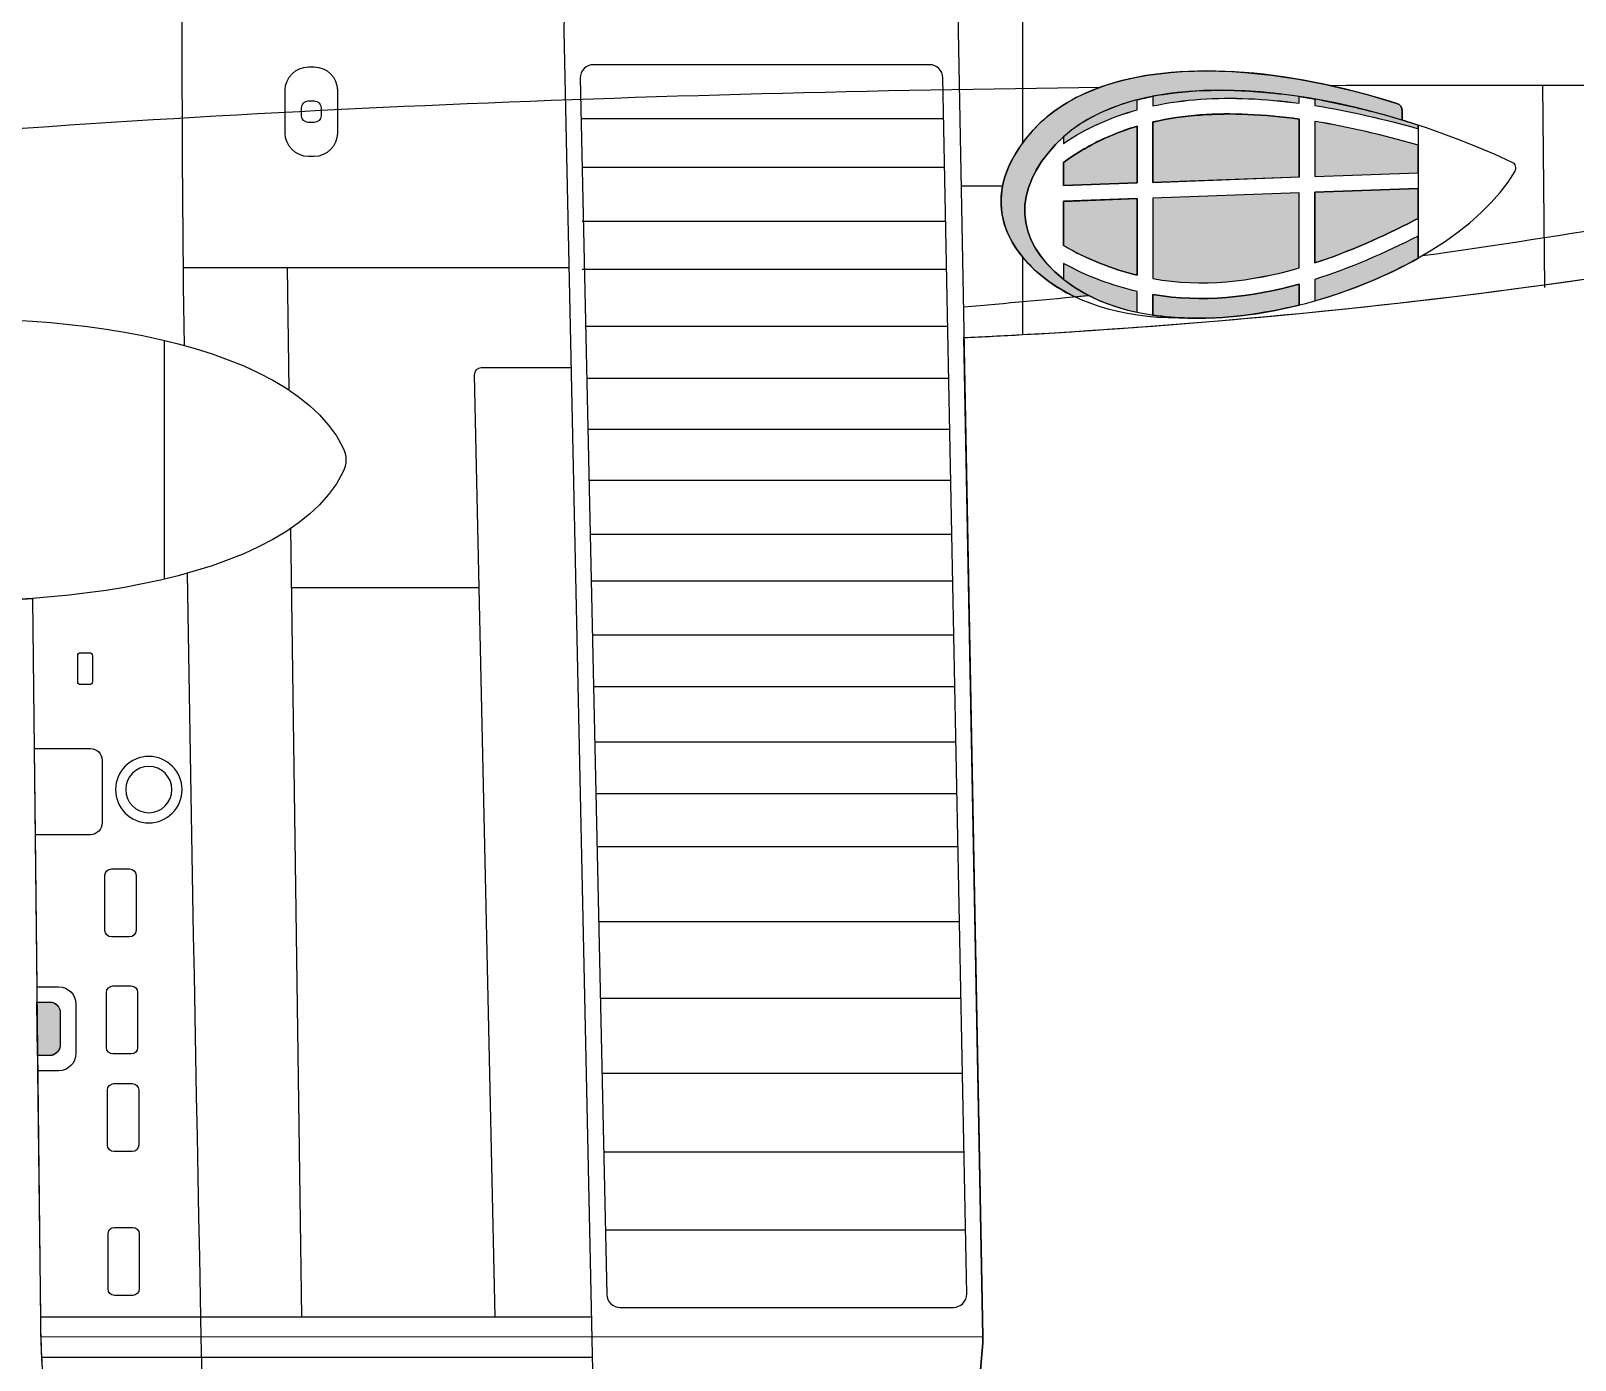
# Model space of a CAD drawing. Extents: x 65 to 351, y 40 to 244.
# Drawn here: x 123.65 to 153.84, y 99.31 to 125.31 of the extents above; entities that cross this region are included whole.
import ezdxf

# ---------------------------------------------------------------- set-up
doc = ezdxf.new("R2010")
doc.units = 0
doc.header["$MEASUREMENT"] = 0
doc.layers.add('4-VIEW', color=7, linetype='CONTINUOUS')
doc.layers.add('SOLIDS', color=7, linetype='CONTINUOUS')

msp = doc.modelspace()

# ---------------------------------------------------------------- hatches: boundary and pattern name
at = {"layer": 'SOLIDS'}
h = msp.add_hatch(color=7, dxfattribs=at)
edge = h.paths.add_edge_path()
edge.add_spline(control_points=[(143.841, 120.445), (143.841, 120.445), (143.833, 120.452), (143.833, 120.452), (143.836, 120.449), (143.838, 120.447), (143.841, 120.445), (143.841, 120.445), (143.841, 120.445), (143.841, 120.445)], knot_values=[0, 0, 0, 0, 1, 1, 1, 2, 2, 2, 3, 3, 3, 3], degree=3, periodic=1)
edge = h.paths.add_edge_path()
edge.add_spline(control_points=[(148.443, 120.675), (147.497, 120.4), (146.542, 120.293), (145.583, 120.465), (145.583, 120.465), (145.583, 122.039), (145.583, 122.039), (145.583, 122.039), (148.443, 122.144), (148.443, 122.144), (148.443, 122.144), (148.443, 120.675), (148.443, 120.675), (148.443, 120.675), (148.443, 120.675), (148.443, 120.675)], knot_values=[0, 0, 0, 0, 1, 1, 1, 2, 2, 2, 3, 3, 3, 4, 4, 4, 5, 5, 5, 5], degree=3, periodic=1)
edge = h.paths.add_edge_path()
edge.add_spline(control_points=[(148.443, 119.947), (148.443, 119.947), (148.443, 120.356), (148.443, 120.356), (147.496, 120.092), (146.542, 119.991), (145.583, 120.152), (145.583, 120.152), (145.583, 119.749), (145.583, 119.749), (145.811, 119.716), (146.047, 119.697), (146.288, 119.691), (146.29, 119.691), (146.293, 119.691), (146.295, 119.691), (146.987, 119.674), (147.722, 119.768), (148.443, 119.947), (148.443, 119.947), (148.443, 119.947), (148.443, 119.947)], knot_values=[0, 0, 0, 0, 1, 1, 1, 2, 2, 2, 3, 3, 3, 4, 4, 4, 5, 5, 5, 6, 6, 6, 7, 7, 7, 7], degree=3, periodic=1)
edge = h.paths.add_edge_path()
edge.add_spline(control_points=[(150.769, 120.866), (150.159, 120.52), (149.466, 120.233), (148.75, 120.029), (148.75, 120.029), (148.75, 120.448), (148.75, 120.448), (149.428, 120.664), (150.101, 120.958), (150.769, 121.296), (150.769, 121.296), (150.769, 120.866), (150.769, 120.866), (150.769, 120.866), (150.769, 120.866), (150.769, 120.866)], knot_values=[0, 0, 0, 0, 1, 1, 1, 2, 2, 2, 3, 3, 3, 4, 4, 4, 5, 5, 5, 5], degree=3, periodic=1)
edge = h.paths.add_edge_path()
edge.add_spline(control_points=[(150.699, 121.605), (150.699, 121.605), (150.769, 121.64), (150.769, 121.64), (150.769, 121.64), (150.768, 122.228), (150.768, 122.228), (150.768, 122.228), (148.75, 122.155), (148.75, 122.155), (148.75, 122.155), (148.75, 120.77), (148.75, 120.77), (149.405, 120.985), (150.055, 121.276), (150.699, 121.605), (150.699, 121.605), (150.699, 121.605), (150.699, 121.605)], knot_values=[0, 0, 0, 0, 1, 1, 1, 2, 2, 2, 3, 3, 3, 4, 4, 4, 5, 5, 5, 6, 6, 6, 6], degree=3, periodic=1)
edge = h.paths.add_edge_path()
edge.add_spline(control_points=[(148.75, 122.462), (148.75, 122.462), (148.75, 123.537), (148.75, 123.537), (149.419, 123.429), (150.082, 123.268), (150.725, 123.087), (150.725, 123.087), (150.766, 123.075), (150.766, 123.075), (150.766, 123.075), (150.767, 122.536), (150.767, 122.536), (150.767, 122.536), (148.75, 122.462), (148.75, 122.462), (148.75, 122.462), (148.75, 122.462), (148.75, 122.462)], knot_values=[0, 0, 0, 0, 1, 1, 1, 2, 2, 2, 3, 3, 3, 4, 4, 4, 5, 5, 5, 6, 6, 6, 6], degree=3, periodic=1)
edge = h.paths.add_edge_path()
edge.add_spline(control_points=[(150.766, 123.395), (150.11, 123.579), (149.432, 123.74), (148.75, 123.849), (148.75, 123.849), (148.75, 123.975), (148.75, 123.975), (148.647, 123.994), (148.545, 124.01), (148.443, 124.026), (148.443, 124.026), (148.443, 123.893), (148.443, 123.893), (148.113, 123.938), (147.781, 123.969), (147.451, 123.983), (146.825, 124.009), (146.193, 123.973), (145.583, 123.841), (145.583, 123.841), (145.583, 124.029), (145.583, 124.029), (145.479, 124.009), (145.376, 123.985), (145.277, 123.959), (145.277, 123.959), (145.277, 123.765), (145.277, 123.765), (145.025, 123.695), (144.779, 123.608), (144.538, 123.5), (144.292, 123.389), (144.056, 123.258), (143.833, 123.108), (143.833, 123.108), (143.833, 123.235), (143.833, 123.235), (143.779, 123.188), (143.728, 123.138), (143.679, 123.086), (142.843, 122.203), (142.855, 121.233), (143.833, 120.452), (143.833, 120.452), (143.833, 120.759), (143.833, 120.759), (144.315, 120.5), (144.796, 120.322), (145.277, 120.213), (145.277, 120.213), (145.277, 119.805), (145.277, 119.805), (144.935, 119.878), (144.615, 119.987), (144.326, 120.135), (144.234, 120.126), (144.142, 120.117), (144.051, 120.109), (143.821, 120.218), (143.608, 120.351), (143.416, 120.509), (143.267, 120.632), (143.138, 120.759), (143.031, 120.89), (142.672, 121.326), (142.548, 121.8), (142.644, 122.279), (142.699, 122.558), (142.829, 122.838), (143.031, 123.113), (143.095, 123.201), (143.167, 123.288), (143.247, 123.375), (143.582, 123.742), (144.026, 124.018), (144.551, 124.206), (146.025, 124.737), (148.146, 124.587), (150.35, 123.891), (150.415, 123.87), (150.457, 123.813), (150.457, 123.744), (150.457, 123.744), (150.457, 123.563), (150.457, 123.563), (150.457, 123.563), (150.457, 123.563), (150.457, 123.563), (150.56, 123.531), (150.663, 123.499), (150.766, 123.465), (150.766, 123.465), (150.766, 123.395), (150.766, 123.395), (150.766, 123.395), (150.766, 123.395), (150.766, 123.395)], knot_values=[0, 0, 0, 0, 1, 1, 1, 2, 2, 2, 3, 3, 3, 4, 4, 4, 5, 5, 5, 6, 6, 6, 7, 7, 7, 8, 8, 8, 9, 9, 9, 10, 10, 10, 11, 11, 11, 12, 12, 12, 13, 13, 13, 14, 14, 14, 15, 15, 15, 16, 16, 16, 17, 17, 17, 18, 18, 18, 19, 19, 19, 20, 20, 20, 21, 21, 21, 22, 22, 22, 23, 23, 23, 24, 24, 24, 25, 25, 25, 26, 26, 26, 27, 27, 27, 28, 28, 28, 29, 29, 29, 30, 30, 30, 31, 31, 31, 32, 32, 32, 32], degree=3, periodic=1)
edge = h.paths.add_edge_path()
edge.add_spline(control_points=[(148.881, 123.951), (149.203, 123.891), (149.531, 123.818), (149.863, 123.731), (149.532, 123.818), (149.203, 123.891), (148.881, 123.951), (148.881, 123.951), (148.881, 123.951), (148.881, 123.951)], knot_values=[0, 0, 0, 0, 1, 1, 1, 2, 2, 2, 3, 3, 3, 3], degree=3, periodic=1)
edge = h.paths.add_edge_path()
edge.add_spline(control_points=[(145.741, 124.058), (146.444, 124.173), (147.245, 124.175), (148.101, 124.072), (147.245, 124.175), (146.444, 124.174), (145.741, 124.058), (145.741, 124.058), (145.741, 124.058), (145.741, 124.058)], knot_values=[0, 0, 0, 0, 1, 1, 1, 2, 2, 2, 3, 3, 3, 3], degree=3, periodic=1)
edge = h.paths.add_edge_path()
edge.add_spline(control_points=[(148.443, 122.45), (148.443, 122.45), (148.443, 123.583), (148.443, 123.583), (148.108, 123.63), (147.772, 123.662), (147.438, 123.676), (146.817, 123.702), (146.188, 123.666), (145.583, 123.526), (145.583, 123.526), (145.583, 122.346), (145.583, 122.346), (145.583, 122.346), (148.443, 122.45), (148.443, 122.45), (148.443, 122.45), (148.443, 122.45), (148.443, 122.45)], knot_values=[0, 0, 0, 0, 1, 1, 1, 2, 2, 2, 3, 3, 3, 4, 4, 4, 5, 5, 5, 6, 6, 6, 6], degree=3, periodic=1)
edge = h.paths.add_edge_path()
edge.add_spline(control_points=[(145.277, 122.336), (145.277, 122.336), (145.277, 123.445), (145.277, 123.445), (145.068, 123.384), (144.864, 123.309), (144.664, 123.219), (144.37, 123.086), (144.092, 122.925), (143.833, 122.733), (143.833, 122.733), (143.833, 122.283), (143.833, 122.283), (143.833, 122.283), (145.277, 122.336), (145.277, 122.336), (145.277, 122.336), (145.277, 122.336), (145.277, 122.336)], knot_values=[0, 0, 0, 0, 1, 1, 1, 2, 2, 2, 3, 3, 3, 4, 4, 4, 5, 5, 5, 6, 6, 6, 6], degree=3, periodic=1)
edge = h.paths.add_edge_path()
edge.add_spline(control_points=[(145.277, 120.53), (145.277, 120.53), (145.277, 122.028), (145.277, 122.028), (145.277, 122.028), (143.833, 121.975), (143.833, 121.975), (143.833, 121.975), (143.833, 121.11), (143.833, 121.11), (144.315, 120.834), (144.796, 120.646), (145.277, 120.53)], knot_values=[0, 0, 0, 0, 1, 1, 1, 2, 2, 2, 3, 3, 3, 4, 4, 4, 4], degree=3, periodic=1)
h = msp.add_hatch(color=7, dxfattribs=at)
edge = h.paths.add_edge_path()
edge.add_spline(control_points=[(123.763, 106.315), (123.763, 106.315), (123.774, 105.269), (123.774, 105.269), (123.774, 105.269), (124.017, 105.269), (124.017, 105.269), (124.129, 105.269), (124.22, 105.367), (124.22, 105.485), (124.22, 105.485), (124.22, 106.1), (124.22, 106.1), (124.22, 106.219), (124.129, 106.315), (124.017, 106.315), (124.017, 106.315), (123.763, 106.315), (123.763, 106.315)], knot_values=[0, 0, 0, 0, 1, 1, 1, 2, 2, 2, 3, 3, 3, 4, 4, 4, 5, 5, 5, 6, 6, 6, 6], degree=3, periodic=1)

# ---------------------------------------------------------------- linework, layer by layer
at = {"layer": '4-VIEW', "color": 7}
for points in [[(135.366, 186.231), (134.066, 125.309), (135.366, 64.386)], [(143.031, 127.504), (143.031, 123.114)], [(153.197, 124.25), (153.238, 120.289)], [(134.403, 123.594), (141.493, 123.594)], [(150.766, 123.465), (150.769, 120.867)], [(134.424, 122.642), (141.508, 122.642)], [(141.83, 122.279), (142.644, 122.279)], [(134.424, 121.585), (141.528, 121.585)], [(143.031, 120.89), (143.031, 119.368)], [(126.619, 120.679), (134.162, 120.679)], [(128.653, 120.679), (128.686, 118.292)], [(134.424, 120.648), (141.547, 120.648)], [(126.253, 119.255), (126.253, 114.586)], [(134.492, 119.533), (141.57, 119.533)], [(134.514, 118.517), (141.588, 118.517)], [(134.536, 117.52), (141.608, 117.52)], [(134.558, 116.525), (141.631, 116.525)], [(128.723, 115.575), (128.937, 100.158)], [(134.581, 115.469), (141.648, 115.469)], [(128.739, 114.423), (132.401, 114.423)], [(134.601, 114.555), (141.669, 114.555)], [(134.624, 113.498), (141.686, 113.498)], [(134.646, 112.49), (141.708, 112.49)], [(134.67, 111.407), (141.727, 111.407)], [(134.692, 110.392), (141.752, 110.392)], [(134.715, 109.356), (141.77, 109.356)], [(134.747, 107.894), (141.8, 107.894)], [(134.779, 106.39), (141.828, 106.39)], [(134.811, 104.928), (141.854, 104.928)], [(134.845, 103.384), (141.888, 103.384)], [(134.878, 101.861), (141.918, 101.861)], [(123.832, 100.158), (134.605, 100.158)], [(123.838, 99.769), (142.259, 99.777)], [(123.854, 99.371), (134.62, 99.371)]]:
    msp.add_lwpolyline(points, dxfattribs=at)
for points, knots in [([(126.286, 185.922), (126.286, 185.922), (126.3, 186.119), (126.3, 186.119), (126.377, 187.216), (127.345, 188.693), (128.524, 188.683), (128.524, 188.683), (137.238, 188.606), (137.238, 188.606), (137.467, 188.604), (137.664, 188.509), (137.807, 188.33), (137.807, 188.33), (139.073, 186.747), (139.073, 186.747), (139.169, 186.628), (139.219, 186.501), (139.232, 186.349), (139.232, 186.349), (142.255, 150.969), (142.255, 150.969), (142.258, 150.923), (142.26, 150.886), (142.259, 150.841), (142.259, 150.841), (141.773, 125.309), (141.773, 125.309), (141.773, 125.309), (142.259, 99.777), (142.259, 99.777), (142.26, 99.733), (142.258, 99.694), (142.255, 99.649), (142.255, 99.649), (139.232, 64.268), (139.232, 64.268), (139.219, 64.117), (139.169, 63.99), (139.073, 63.871), (139.073, 63.871), (137.807, 62.288), (137.807, 62.288), (137.664, 62.109), (137.467, 62.013), (137.238, 62.011), (137.238, 62.011), (128.524, 61.935), (128.524, 61.935), (127.345, 61.925), (126.377, 63.402), (126.3, 64.499), (126.3, 64.499), (126.286, 64.695), (126.286, 64.695)], [0, 0, 0, 0, 1, 1, 1, 2, 2, 2, 3, 3, 3, 4, 4, 4, 5, 5, 5, 6, 6, 6, 7, 7, 7, 8, 8, 8, 9, 9, 9, 10, 10, 10, 11, 11, 11, 12, 12, 12, 13, 13, 13, 14, 14, 14, 15, 15, 15, 16, 16, 16, 17, 17, 17, 18, 18, 18, 18]), ([(146.295, 119.691), (145.177, 119.667), (144.145, 119.91), (143.416, 120.509), (142.382, 121.358), (142.367, 122.413), (143.246, 123.375), (144.525, 124.774), (147.361, 124.836), (150.35, 123.891), (150.415, 123.871), (150.457, 123.813), (150.457, 123.745), (150.457, 123.745), (150.457, 123.562), (150.457, 123.562)], [0, 0, 0, 0, 1, 1, 1, 2, 2, 2, 3, 3, 3, 4, 4, 4, 5, 5, 5, 5]), ([(143.679, 123.087), (145.205, 124.7), (149.055, 124.385), (152.608, 122.738), (152.674, 122.708), (152.699, 122.627), (152.662, 122.564), (151.331, 120.296), (146.085, 118.665), (143.841, 120.445), (142.855, 121.228), (142.841, 122.201), (143.679, 123.087), (143.679, 123.087), (143.679, 123.087), (143.679, 123.087)], [0, 0, 0, 0, 1, 1, 1, 2, 2, 2, 3, 3, 3, 4, 4, 4, 5, 5, 5, 5]), ([(128.617, 124.147), (128.617, 124.147), (128.617, 123.309), (128.617, 123.309), (128.617, 123.058), (128.822, 122.852), (129.074, 122.852), (129.074, 122.852), (129.181, 122.852), (129.181, 122.852), (129.432, 122.852), (129.638, 123.058), (129.638, 123.309), (129.638, 123.309), (129.638, 124.147), (129.638, 124.147), (129.638, 124.398), (129.432, 124.604), (129.181, 124.604), (129.181, 124.604), (129.074, 124.604), (129.074, 124.604), (128.822, 124.604), (128.617, 124.398), (128.617, 124.147), (128.617, 124.147), (128.617, 124.147), (128.617, 124.147)], [0, 0, 0, 0, 1, 1, 1, 2, 2, 2, 3, 3, 3, 4, 4, 4, 5, 5, 5, 6, 6, 6, 7, 7, 7, 8, 8, 8, 9, 9, 9, 9]), ([(141.68, 100.345), (141.68, 100.345), (135.167, 100.342), (135.167, 100.342), (135.026, 100.342), (134.909, 100.456), (134.906, 100.598), (134.906, 100.598), (134.386, 124.382), (134.386, 124.382), (134.383, 124.53), (134.499, 124.648), (134.647, 124.648), (134.647, 124.648), (141.215, 124.648), (141.215, 124.648), (141.357, 124.648), (141.473, 124.535), (141.476, 124.392), (141.476, 124.392), (141.941, 100.611), (141.941, 100.611), (141.943, 100.465), (141.826, 100.345), (141.68, 100.345), (141.68, 100.345), (141.68, 100.345), (141.68, 100.345)], [0, 0, 0, 0, 1, 1, 1, 2, 2, 2, 3, 3, 3, 4, 4, 4, 5, 5, 5, 6, 6, 6, 7, 7, 7, 8, 8, 8, 9, 9, 9, 9]), ([(145.583, 124.029), (146.414, 124.191), (147.393, 124.184), (148.443, 124.026), (148.443, 124.026), (148.443, 123.894), (148.443, 123.894), (148.112, 123.939), (147.781, 123.969), (147.451, 123.983), (146.825, 124.01), (146.193, 123.974), (145.583, 123.842), (145.583, 123.842), (145.583, 124.029), (145.583, 124.029), (145.583, 124.029), (145.583, 124.029), (145.583, 124.029)], [0, 0, 0, 0, 1, 1, 1, 2, 2, 2, 3, 3, 3, 4, 4, 4, 5, 5, 5, 6, 6, 6, 6]), ([(128.937, 123.807), (128.937, 123.807), (128.937, 123.65), (128.937, 123.65), (128.937, 123.577), (128.997, 123.517), (129.069, 123.517), (129.069, 123.517), (129.185, 123.517), (129.185, 123.517), (129.258, 123.517), (129.318, 123.577), (129.318, 123.65), (129.318, 123.65), (129.318, 123.807), (129.318, 123.807), (129.318, 123.879), (129.258, 123.939), (129.185, 123.939), (129.185, 123.939), (129.069, 123.939), (129.069, 123.939), (128.997, 123.939), (128.937, 123.879), (128.937, 123.807), (128.937, 123.807), (128.937, 123.807), (128.937, 123.807)], [0, 0, 0, 0, 1, 1, 1, 2, 2, 2, 3, 3, 3, 4, 4, 4, 5, 5, 5, 6, 6, 6, 7, 7, 7, 8, 8, 8, 9, 9, 9, 9]), ([(143.833, 123.236), (144.21, 123.572), (144.701, 123.812), (145.276, 123.96), (145.276, 123.96), (145.276, 123.765), (145.276, 123.765), (145.025, 123.696), (144.779, 123.608), (144.538, 123.5), (144.292, 123.389), (144.056, 123.259), (143.833, 123.109), (143.833, 123.109), (143.833, 123.236), (143.833, 123.236), (143.833, 123.236), (143.833, 123.236), (143.833, 123.236)], [0, 0, 0, 0, 1, 1, 1, 2, 2, 2, 3, 3, 3, 4, 4, 4, 5, 5, 5, 6, 6, 6, 6]), ([(150.766, 123.465), (150.766, 123.465), (150.766, 123.395), (150.766, 123.395), (150.109, 123.579), (149.432, 123.74), (148.75, 123.849), (148.75, 123.849), (148.75, 123.976), (148.75, 123.976), (149.404, 123.861), (150.082, 123.689), (150.766, 123.465), (150.766, 123.465), (150.766, 123.465), (150.766, 123.465)], [0, 0, 0, 0, 1, 1, 1, 2, 2, 2, 3, 3, 3, 4, 4, 4, 5, 5, 5, 5]), ([(148.443, 122.452), (148.443, 122.452), (145.583, 122.347), (145.583, 122.347), (145.583, 122.347), (145.583, 123.527), (145.583, 123.527), (146.188, 123.667), (146.817, 123.703), (147.438, 123.676), (147.772, 123.662), (148.108, 123.63), (148.443, 123.583), (148.443, 123.583), (148.443, 122.452), (148.443, 122.452), (148.443, 122.452), (148.443, 122.452), (148.443, 122.452)], [0, 0, 0, 0, 1, 1, 1, 2, 2, 2, 3, 3, 3, 4, 4, 4, 5, 5, 5, 6, 6, 6, 6]), ([(150.766, 123.076), (150.766, 123.076), (150.767, 122.536), (150.767, 122.536), (150.767, 122.536), (148.75, 122.463), (148.75, 122.463), (148.75, 122.463), (148.75, 123.538), (148.75, 123.538), (149.418, 123.429), (150.082, 123.269), (150.724, 123.088), (150.724, 123.088), (150.766, 123.076), (150.766, 123.076), (150.766, 123.076), (150.766, 123.076), (150.766, 123.076)], [0, 0, 0, 0, 1, 1, 1, 2, 2, 2, 3, 3, 3, 4, 4, 4, 5, 5, 5, 6, 6, 6, 6]), ([(145.276, 122.336), (145.276, 122.336), (143.833, 122.283), (143.833, 122.283), (143.833, 122.283), (143.833, 122.733), (143.833, 122.733), (144.092, 122.925), (144.37, 123.088), (144.664, 123.22), (144.864, 123.31), (145.068, 123.385), (145.276, 123.446), (145.276, 123.446), (145.276, 122.336), (145.276, 122.336), (145.276, 122.336), (145.276, 122.336), (145.276, 122.336)], [0, 0, 0, 0, 1, 1, 1, 2, 2, 2, 3, 3, 3, 4, 4, 4, 5, 5, 5, 6, 6, 6, 6]), ([(145.276, 120.53), (144.796, 120.646), (144.314, 120.835), (143.833, 121.11), (143.833, 121.11), (143.833, 121.976), (143.833, 121.976), (143.833, 121.976), (145.276, 122.029), (145.276, 122.029), (145.276, 122.029), (145.276, 120.53), (145.276, 120.53), (145.276, 120.53), (145.276, 120.53), (145.276, 120.53)], [0, 0, 0, 0, 1, 1, 1, 2, 2, 2, 3, 3, 3, 4, 4, 4, 5, 5, 5, 5]), ([(148.443, 120.675), (147.497, 120.4), (146.542, 120.294), (145.583, 120.465), (145.583, 120.465), (145.583, 122.039), (145.583, 122.039), (145.583, 122.039), (148.443, 122.144), (148.443, 122.144), (148.443, 122.144), (148.443, 120.675), (148.443, 120.675), (148.443, 120.675), (148.443, 120.675), (148.443, 120.675)], [0, 0, 0, 0, 1, 1, 1, 2, 2, 2, 3, 3, 3, 4, 4, 4, 5, 5, 5, 5]), ([(150.768, 122.229), (150.768, 122.229), (150.768, 121.641), (150.768, 121.641), (150.768, 121.641), (150.698, 121.605), (150.698, 121.605), (150.055, 121.277), (149.405, 120.986), (148.75, 120.771), (148.75, 120.771), (148.75, 122.156), (148.75, 122.156), (148.75, 122.156), (150.768, 122.229), (150.768, 122.229), (150.768, 122.229), (150.768, 122.229), (150.768, 122.229)], [0, 0, 0, 0, 1, 1, 1, 2, 2, 2, 3, 3, 3, 4, 4, 4, 5, 5, 5, 6, 6, 6, 6]), ([(150.769, 121.296), (150.769, 121.296), (150.769, 120.867), (150.769, 120.867), (150.159, 120.52), (149.466, 120.234), (148.75, 120.03), (148.75, 120.03), (148.75, 120.449), (148.75, 120.449), (149.428, 120.664), (150.101, 120.959), (150.769, 121.296), (150.769, 121.296), (150.769, 121.296), (150.769, 121.296)], [0, 0, 0, 0, 1, 1, 1, 2, 2, 2, 3, 3, 3, 4, 4, 4, 5, 5, 5, 5]), ([(145.276, 119.806), (144.73, 119.922), (144.238, 120.13), (143.841, 120.445), (143.841, 120.445), (143.833, 120.452), (143.833, 120.452), (143.833, 120.452), (143.833, 120.759), (143.833, 120.759), (144.315, 120.5), (144.796, 120.323), (145.276, 120.213), (145.276, 120.213), (145.276, 119.806), (145.276, 119.806), (145.276, 119.806), (145.276, 119.806), (145.276, 119.806)], [0, 0, 0, 0, 1, 1, 1, 2, 2, 2, 3, 3, 3, 4, 4, 4, 5, 5, 5, 6, 6, 6, 6]), ([(148.443, 119.948), (147.468, 119.705), (146.467, 119.62), (145.583, 119.75), (145.583, 119.75), (145.583, 120.153), (145.583, 120.153), (146.542, 119.991), (147.496, 120.092), (148.443, 120.358), (148.443, 120.358), (148.443, 119.948), (148.443, 119.948), (148.443, 119.948), (148.443, 119.948), (148.443, 119.948)], [0, 0, 0, 0, 1, 1, 1, 2, 2, 2, 3, 3, 3, 4, 4, 4, 5, 5, 5, 5]), ([(120.362, 119.536), (122.682, 119.926), (128.544, 119.615), (129.745, 117.164), (129.823, 117.005), (129.823, 116.835), (129.745, 116.677), (128.544, 114.226), (122.682, 113.914), (120.362, 114.306)], [0, 0, 0, 0, 1, 1, 1, 2, 2, 2, 3, 3, 3, 3]), ([(134.207, 118.72), (134.207, 118.72), (132.45, 118.72), (132.45, 118.72), (132.372, 118.72), (132.31, 118.656), (132.312, 118.578), (132.312, 118.578), (132.715, 100.158), (132.715, 100.158)], [0, 0, 0, 0, 1, 1, 1, 2, 2, 2, 3, 3, 3, 3]), ([(123.675, 114.21), (123.675, 114.21), (123.832, 100.081), (123.832, 100.081), (123.836, 99.738), (123.847, 99.445), (123.871, 99.103), (123.871, 99.103), (126.226, 65.549), (126.226, 65.549)], [0, 0, 0, 0, 1, 1, 1, 2, 2, 2, 3, 3, 3, 3]), ([(124.561, 113.089), (124.561, 113.089), (124.561, 112.583), (124.561, 112.583), (124.561, 112.551), (124.588, 112.524), (124.62, 112.524), (124.62, 112.524), (124.788, 112.524), (124.788, 112.524), (124.821, 112.524), (124.847, 112.551), (124.847, 112.583), (124.847, 112.583), (124.847, 113.089), (124.847, 113.089), (124.847, 113.122), (124.821, 113.148), (124.788, 113.148), (124.788, 113.148), (124.62, 113.148), (124.62, 113.148), (124.588, 113.148), (124.561, 113.122), (124.561, 113.089), (124.561, 113.089), (124.561, 113.089), (124.561, 113.089)], [0, 0, 0, 0, 1, 1, 1, 2, 2, 2, 3, 3, 3, 4, 4, 4, 5, 5, 5, 6, 6, 6, 7, 7, 7, 8, 8, 8, 9, 9, 9, 9]), ([(123.708, 111.275), (123.708, 111.275), (124.809, 111.275), (124.809, 111.275), (124.936, 111.275), (125.04, 111.171), (125.04, 111.044), (125.04, 111.044), (125.04, 109.82), (125.04, 109.82), (125.04, 109.692), (124.936, 109.589), (124.809, 109.589), (124.809, 109.589), (123.727, 109.589), (123.727, 109.589)], [0, 0, 0, 0, 1, 1, 1, 2, 2, 2, 3, 3, 3, 4, 4, 4, 5, 5, 5, 5]), ([(126.601, 110.47), (126.601, 110.111), (126.31, 109.82), (125.951, 109.82), (125.592, 109.82), (125.301, 110.111), (125.301, 110.47), (125.301, 110.829), (125.592, 111.119), (125.951, 111.119), (126.31, 111.119), (126.601, 110.829), (126.601, 110.47), (126.601, 110.47), (126.601, 110.47), (126.601, 110.47)], [0, 0, 0, 0, 1, 1, 1, 2, 2, 2, 3, 3, 3, 4, 4, 4, 5, 5, 5, 5]), ([(126.403, 110.47), (126.403, 110.22), (126.2, 110.018), (125.951, 110.018), (125.701, 110.018), (125.499, 110.22), (125.499, 110.47), (125.499, 110.72), (125.701, 110.922), (125.951, 110.922), (126.2, 110.922), (126.403, 110.72), (126.403, 110.47), (126.403, 110.47), (126.403, 110.47), (126.403, 110.47)], [0, 0, 0, 0, 1, 1, 1, 2, 2, 2, 3, 3, 3, 4, 4, 4, 5, 5, 5, 5]), ([(125.093, 108.794), (125.093, 108.794), (125.093, 107.717), (125.093, 107.717), (125.093, 107.648), (125.15, 107.59), (125.219, 107.59), (125.219, 107.59), (125.576, 107.59), (125.576, 107.59), (125.645, 107.59), (125.702, 107.648), (125.702, 107.717), (125.702, 107.717), (125.702, 108.794), (125.702, 108.794), (125.702, 108.864), (125.645, 108.921), (125.576, 108.921), (125.576, 108.921), (125.219, 108.921), (125.219, 108.921), (125.15, 108.921), (125.093, 108.864), (125.093, 108.794), (125.093, 108.794), (125.093, 108.794), (125.093, 108.794)], [0, 0, 0, 0, 1, 1, 1, 2, 2, 2, 3, 3, 3, 4, 4, 4, 5, 5, 5, 6, 6, 6, 7, 7, 7, 8, 8, 8, 9, 9, 9, 9]), ([(123.759, 106.613), (123.759, 106.613), (124.188, 106.613), (124.188, 106.613), (124.375, 106.613), (124.527, 106.461), (124.527, 106.275), (124.527, 106.275), (124.527, 105.311), (124.527, 105.311), (124.527, 105.125), (124.375, 104.973), (124.188, 104.973), (124.188, 104.973), (123.777, 104.973), (123.777, 104.973)], [0, 0, 0, 0, 1, 1, 1, 2, 2, 2, 3, 3, 3, 4, 4, 4, 5, 5, 5, 5]), ([(125.123, 106.505), (125.123, 106.505), (125.123, 105.426), (125.123, 105.426), (125.123, 105.357), (125.18, 105.301), (125.249, 105.301), (125.249, 105.301), (125.607, 105.301), (125.607, 105.301), (125.676, 105.301), (125.733, 105.357), (125.733, 105.426), (125.733, 105.426), (125.733, 106.505), (125.733, 106.505), (125.733, 106.574), (125.676, 106.631), (125.607, 106.631), (125.607, 106.631), (125.249, 106.631), (125.249, 106.631), (125.18, 106.631), (125.123, 106.574), (125.123, 106.505), (125.123, 106.505), (125.123, 106.505), (125.123, 106.505)], [0, 0, 0, 0, 1, 1, 1, 2, 2, 2, 3, 3, 3, 4, 4, 4, 5, 5, 5, 6, 6, 6, 7, 7, 7, 8, 8, 8, 9, 9, 9, 9]), ([(123.759, 106.316), (123.759, 106.316), (124.017, 106.316), (124.017, 106.316), (124.128, 106.316), (124.219, 106.22), (124.219, 106.1), (124.219, 106.1), (124.219, 105.485), (124.219, 105.485), (124.219, 105.367), (124.128, 105.27), (124.017, 105.27), (124.017, 105.27), (123.77, 105.27), (123.77, 105.27)], [0, 0, 0, 0, 1, 1, 1, 2, 2, 2, 3, 3, 3, 4, 4, 4, 5, 5, 5, 5]), ([(125.143, 104.595), (125.143, 104.595), (125.143, 103.517), (125.143, 103.517), (125.143, 103.448), (125.2, 103.391), (125.27, 103.391), (125.27, 103.391), (125.627, 103.391), (125.627, 103.391), (125.696, 103.391), (125.753, 103.448), (125.753, 103.517), (125.753, 103.517), (125.753, 104.595), (125.753, 104.595), (125.753, 104.665), (125.696, 104.722), (125.627, 104.722), (125.627, 104.722), (125.27, 104.722), (125.27, 104.722), (125.2, 104.722), (125.143, 104.665), (125.143, 104.595), (125.143, 104.595), (125.143, 104.595), (125.143, 104.595)], [0, 0, 0, 0, 1, 1, 1, 2, 2, 2, 3, 3, 3, 4, 4, 4, 5, 5, 5, 6, 6, 6, 7, 7, 7, 8, 8, 8, 9, 9, 9, 9]), ([(125.154, 101.782), (125.154, 101.782), (125.154, 100.704), (125.154, 100.704), (125.154, 100.635), (125.211, 100.578), (125.28, 100.578), (125.28, 100.578), (125.637, 100.578), (125.637, 100.578), (125.706, 100.578), (125.763, 100.635), (125.763, 100.704), (125.763, 100.704), (125.763, 101.782), (125.763, 101.782), (125.763, 101.852), (125.706, 101.908), (125.637, 101.908), (125.637, 101.908), (125.28, 101.908), (125.28, 101.908), (125.211, 101.908), (125.154, 101.852), (125.154, 101.782), (125.154, 101.782), (125.154, 101.782), (125.154, 101.782)], [0, 0, 0, 0, 1, 1, 1, 2, 2, 2, 3, 3, 3, 4, 4, 4, 5, 5, 5, 6, 6, 6, 7, 7, 7, 8, 8, 8, 9, 9, 9, 9])]:
    msp.add_open_spline(points, degree=3, knots=knots, dxfattribs=at)
for points in [[(126.639, 131.461), (126.584, 127.342), (126.584, 123.276), (126.639, 119.157)], [(118.294, 122.99), (126.964, 123.774), (135.7, 124.101), (144.551, 124.207)], [(149.074, 124.243), (155.231, 124.27), (161.411, 124.211), (167.594, 124.144)], [(150.851, 120.914), (156.513, 121.709), (162.167, 122.819), (168.272, 124.309)], [(141.887, 119.311), (150.719, 119.732), (159.62, 120.995), (168.439, 123.516)], [(141.889, 119.915), (142.706, 119.983), (143.517, 120.056), (144.325, 120.136)], [(126.703, 114.701), (126.96, 97.91), (127.385, 81.163), (127.744, 64.386)]]:
    msp.add_open_spline(points, degree=3, dxfattribs=at)
at = {"layer": 'SOLIDS'}
for points, knots in [([(116.349, 134.448), (116.31, 136.691), (116.429, 138.828), (116.665, 140.741), (116.671, 140.796), (116.678, 140.851), (116.685, 140.906), (116.703, 141.044), (116.797, 141.031), (116.806, 140.888), (116.95, 138.505), (117.005, 136.701), (116.939, 134.491), (116.975, 134.457), (116.998, 134.409), (116.998, 134.355), (116.998, 134.355), (116.998, 134.026), (116.998, 134.026), (116.998, 134.026), (117.333, 134.026), (117.333, 134.026), (117.333, 134.026), (117.333, 135.247), (117.333, 135.247), (117.333, 135.247), (117.333, 135.809), (117.333, 135.809), (117.333, 136.214), (117.664, 136.546), (118.07, 136.546), (118.07, 136.546), (119.219, 136.546), (119.219, 136.546), (119.315, 136.546), (119.4, 136.502), (119.456, 136.433), (119.456, 136.433), (120.179, 136.433), (120.179, 136.433), (120.261, 136.433), (120.331, 136.383), (120.362, 136.313), (120.649, 136.361), (120.989, 136.399), (121.368, 136.422), (121.99, 136.462), (122.715, 136.465), (123.476, 136.421), (123.542, 136.417), (123.609, 136.413), (123.675, 136.408), (123.675, 136.408), (123.708, 139.343), (123.708, 139.343), (123.708, 139.343), (123.727, 141.029), (123.727, 141.029), (123.727, 141.029), (123.76, 144.004), (123.76, 144.004), (123.76, 144.004), (123.763, 144.301), (123.763, 144.301), (123.763, 144.301), (123.774, 145.348), (123.774, 145.348), (123.774, 145.348), (123.777, 145.644), (123.777, 145.644), (123.777, 145.644), (123.832, 150.46), (123.832, 150.46), (123.832, 150.46), (123.832, 150.537), (123.832, 150.537), (123.833, 150.645), (123.835, 150.748), (123.838, 150.848), (123.842, 150.982), (123.847, 151.113), (123.855, 151.247), (123.859, 151.334), (123.865, 151.422), (123.871, 151.514), (123.871, 151.514), (126.226, 185.068), (126.226, 185.068), (126.226, 185.068), (126.094, 185.068), (126.094, 185.068), (126.017, 185.068), (125.955, 185.131), (125.955, 185.207), (125.955, 185.207), (125.955, 185.784), (125.955, 185.784), (125.955, 185.86), (126.017, 185.921), (126.094, 185.921), (126.094, 185.921), (126.286, 185.921), (126.286, 185.921), (126.286, 185.921), (126.3, 186.118), (126.3, 186.118), (126.302, 186.155), (126.306, 186.193), (126.311, 186.231), (126.376, 186.77), (126.644, 187.384), (127.036, 187.862), (127.431, 188.343), (127.953, 188.687), (128.524, 188.682), (128.524, 188.682), (137.238, 188.606), (137.238, 188.606), (137.326, 188.605), (137.409, 188.591), (137.486, 188.563), (137.486, 188.563), (137.978, 188.562), (137.978, 188.562), (138.042, 188.562), (138.096, 188.535), (138.136, 188.485), (138.136, 188.485), (139.11, 187.226), (139.11, 187.226), (139.161, 187.161), (139.167, 187.075), (139.125, 187.004), (139.125, 187.004), (139.017, 186.817), (139.017, 186.817), (139.017, 186.817), (139.073, 186.747), (139.073, 186.747), (139.109, 186.702), (139.138, 186.657), (139.162, 186.609), (139.201, 186.53), (139.224, 186.444), (139.232, 186.349), (139.232, 186.349), (139.238, 186.278), (139.238, 186.278), (139.238, 186.278), (139.242, 186.231), (139.242, 186.231), (139.242, 186.231), (142.255, 150.968), (142.255, 150.968), (142.258, 150.923), (142.26, 150.886), (142.259, 150.84), (142.259, 150.84), (141.887, 131.307), (141.887, 131.307), (142.268, 131.289), (142.65, 131.269), (143.031, 131.247), (146.427, 131.057), (149.832, 130.74), (153.237, 130.273), (158.313, 129.577), (163.389, 128.545), (168.439, 127.101), (168.439, 127.101), (168.899, 129.285), (168.899, 129.285), (168.899, 129.285), (170.441, 136.618), (170.441, 136.618), (170.598, 137.364), (170.914, 138.013), (171.377, 138.55), (171.707, 138.931), (172.111, 139.256), (172.586, 139.518), (173.261, 139.89), (173.992, 140.062), (174.707, 140.06), (176.83, 140.051), (178.811, 138.499), (178.776, 136.088), (178.776, 136.088), (178.72, 132.262), (178.72, 132.262), (178.72, 132.262), (178.674, 129.073), (178.674, 129.073), (178.668, 128.702), (178.486, 128.385), (178.168, 128.193), (178.168, 128.193), (174.424, 125.941), (174.424, 125.941), (177.726, 125.807), (181.385, 125.445), (183.383, 125.421), (183.489, 125.419), (183.489, 125.198), (183.383, 125.196), (181.385, 125.172), (177.726, 124.811), (174.424, 124.677), (174.424, 124.677), (178.168, 122.424), (178.168, 122.424), (178.486, 122.232), (178.668, 121.915), (178.674, 121.545), (178.674, 121.545), (178.72, 118.355), (178.72, 118.355), (178.72, 118.355), (178.776, 114.53), (178.776, 114.53), (178.811, 112.118), (176.83, 110.567), (174.707, 110.558), (173.992, 110.555), (173.261, 110.726), (172.586, 111.099), (172.111, 111.361), (171.707, 111.686), (171.377, 112.067), (170.914, 112.604), (170.598, 113.253), (170.441, 113.999), (170.441, 113.999), (168.899, 121.332), (168.899, 121.332), (168.899, 121.332), (168.439, 123.516), (168.439, 123.516), (163.389, 122.072), (158.313, 121.041), (153.237, 120.344), (149.832, 119.877), (146.427, 119.56), (143.031, 119.369), (142.65, 119.348), (142.268, 119.328), (141.887, 119.31), (141.887, 119.31), (142.259, 99.777), (142.259, 99.777), (142.26, 99.732), (142.258, 99.694), (142.255, 99.648), (142.255, 99.648), (139.242, 64.386), (139.242, 64.386), (139.242, 64.386), (139.238, 64.339), (139.238, 64.339), (139.238, 64.339), (139.232, 64.268), (139.232, 64.268), (139.224, 64.173), (139.201, 64.088), (139.162, 64.008), (139.138, 63.961), (139.109, 63.915), (139.073, 63.871), (139.073, 63.871), (139.017, 63.8), (139.017, 63.8), (139.017, 63.8), (139.125, 63.613), (139.125, 63.613), (139.167, 63.541), (139.161, 63.456), (139.11, 63.391), (139.11, 63.391), (138.136, 62.132), (138.136, 62.132), (138.096, 62.082), (138.042, 62.055), (137.978, 62.055), (137.978, 62.055), (137.486, 62.054), (137.486, 62.054), (137.409, 62.027), (137.326, 62.012), (137.238, 62.011), (137.238, 62.011), (128.524, 61.935), (128.524, 61.935), (127.953, 61.93), (127.431, 62.274), (127.036, 62.755), (126.644, 63.233), (126.376, 63.847), (126.311, 64.386), (126.306, 64.424), (126.302, 64.462), (126.3, 64.499), (126.3, 64.499), (126.286, 64.695), (126.286, 64.695), (126.286, 64.695), (126.094, 64.695), (126.094, 64.695), (126.017, 64.695), (125.955, 64.757), (125.955, 64.834), (125.955, 64.834), (125.955, 65.41), (125.955, 65.41), (125.955, 65.486), (126.017, 65.549), (126.094, 65.549), (126.094, 65.549), (126.226, 65.549), (126.226, 65.549), (126.226, 65.549), (123.871, 99.103), (123.871, 99.103), (123.865, 99.195), (123.859, 99.284), (123.854, 99.371), (123.847, 99.505), (123.842, 99.635), (123.838, 99.769), (123.835, 99.87), (123.833, 99.973), (123.832, 100.08), (123.832, 100.08), (123.832, 100.158), (123.832, 100.158), (123.832, 100.158), (123.777, 104.972), (123.777, 104.972), (123.777, 104.972), (123.774, 105.269), (123.774, 105.269), (123.774, 105.269), (123.763, 106.315), (123.763, 106.315), (123.763, 106.315), (123.76, 106.613), (123.76, 106.613), (123.76, 106.613), (123.727, 109.588), (123.727, 109.588), (123.727, 109.588), (123.708, 111.275), (123.708, 111.275), (123.708, 111.275), (123.675, 114.209), (123.675, 114.209), (123.609, 114.205), (123.542, 114.2), (123.476, 114.196), (122.715, 114.152), (121.99, 114.156), (121.368, 114.195), (120.989, 114.219), (120.649, 114.257), (120.363, 114.305), (120.332, 114.234), (120.261, 114.184), (120.179, 114.184), (120.179, 114.184), (119.456, 114.184), (119.456, 114.184), (119.4, 114.116), (119.314, 114.072), (119.219, 114.072), (119.219, 114.072), (118.07, 114.072), (118.07, 114.072), (117.664, 114.072), (117.333, 114.403), (117.333, 114.809), (117.333, 114.809), (117.333, 115.37), (117.333, 115.37), (117.333, 115.37), (117.333, 116.591), (117.333, 116.591), (117.333, 116.591), (116.998, 116.591), (116.998, 116.591), (116.998, 116.591), (116.998, 116.263), (116.998, 116.263), (116.998, 116.208), (116.975, 116.16), (116.939, 116.127), (117.005, 113.915), (116.95, 112.113), (116.806, 109.729), (116.797, 109.587), (116.703, 109.573), (116.685, 109.711), (116.678, 109.766), (116.671, 109.821), (116.665, 109.876), (116.429, 111.789), (116.31, 113.926), (116.349, 116.169), (115.892, 116.288), (115.528, 116.478), (115.306, 116.742), (115.219, 116.846), (115.219, 116.994), (115.306, 117.098), (115.522, 117.355), (115.874, 117.542), (116.314, 117.662), (116.29, 118.147), (116.291, 118.641), (116.314, 119.143), (116.085, 119.157), (115.855, 119.175), (115.625, 119.197), (113.661, 119.379), (111.663, 119.83), (109.825, 120.44), (109.615, 120.277), (109.397, 120.217), (109.139, 120.309), (107.003, 121.059), (105.113, 122.019), (103.787, 123.012), (103.616, 123.141), (103.624, 123.428), (103.597, 123.632), (103.597, 123.632), (103.507, 123.813), (103.507, 123.813), (103.468, 123.825), (103.43, 123.837), (103.391, 123.849), (103.257, 123.891), (103.183, 124.008), (103.165, 124.148), (103.066, 124.922), (103.075, 125.696), (103.165, 126.47), (103.181, 126.609), (103.257, 126.726), (103.391, 126.767), (103.391, 126.767), (103.597, 126.985), (103.597, 126.985), (103.624, 127.189), (103.616, 127.476), (103.787, 127.605), (105.113, 128.597), (107.003, 129.558), (109.139, 130.309), (109.397, 130.4), (109.615, 130.341), (109.825, 130.177), (111.663, 130.787), (113.661, 131.238), (115.625, 131.42), (115.855, 131.442), (116.085, 131.46), (116.314, 131.473), (116.291, 131.976), (116.29, 132.47), (116.314, 132.956), (115.874, 133.076), (115.522, 133.262), (115.306, 133.52), (115.219, 133.623), (115.219, 133.771), (115.306, 133.875), (115.528, 134.139), (115.892, 134.329), (116.349, 134.448), (116.349, 134.448), (116.349, 134.448), (116.349, 134.448)], [0, 0, 0, 0, 1, 1, 1, 2, 2, 2, 3, 3, 3, 4, 4, 4, 5, 5, 5, 6, 6, 6, 7, 7, 7, 8, 8, 8, 9, 9, 9, 10, 10, 10, 11, 11, 11, 12, 12, 12, 13, 13, 13, 14, 14, 14, 15, 15, 15, 16, 16, 16, 17, 17, 17, 18, 18, 18, 19, 19, 19, 20, 20, 20, 21, 21, 21, 22, 22, 22, 23, 23, 23, 24, 24, 24, 25, 25, 25, 26, 26, 26, 27, 27, 27, 28, 28, 28, 29, 29, 29, 30, 30, 30, 31, 31, 31, 32, 32, 32, 33, 33, 33, 34, 34, 34, 35, 35, 35, 36, 36, 36, 37, 37, 37, 38, 38, 38, 39, 39, 39, 40, 40, 40, 41, 41, 41, 42, 42, 42, 43, 43, 43, 44, 44, 44, 45, 45, 45, 46, 46, 46, 47, 47, 47, 48, 48, 48, 49, 49, 49, 50, 50, 50, 51, 51, 51, 52, 52, 52, 53, 53, 53, 54, 54, 54, 55, 55, 55, 56, 56, 56, 57, 57, 57, 58, 58, 58, 59, 59, 59, 60, 60, 60, 61, 61, 61, 62, 62, 62, 63, 63, 63, 64, 64, 64, 65, 65, 65, 66, 66, 66, 67, 67, 67, 68, 68, 68, 69, 69, 69, 70, 70, 70, 71, 71, 71, 72, 72, 72, 73, 73, 73, 74, 74, 74, 75, 75, 75, 76, 76, 76, 77, 77, 77, 78, 78, 78, 79, 79, 79, 80, 80, 80, 81, 81, 81, 82, 82, 82, 83, 83, 83, 84, 84, 84, 85, 85, 85, 86, 86, 86, 87, 87, 87, 88, 88, 88, 89, 89, 89, 90, 90, 90, 91, 91, 91, 92, 92, 92, 93, 93, 93, 94, 94, 94, 95, 95, 95, 96, 96, 96, 97, 97, 97, 98, 98, 98, 99, 99, 99, 100, 100, 100, 101, 101, 101, 102, 102, 102, 103, 103, 103, 104, 104, 104, 105, 105, 105, 106, 106, 106, 107, 107, 107, 108, 108, 108, 109, 109, 109, 110, 110, 110, 111, 111, 111, 112, 112, 112, 113, 113, 113, 114, 114, 114, 115, 115, 115, 116, 116, 116, 117, 117, 117, 118, 118, 118, 119, 119, 119, 120, 120, 120, 121, 121, 121, 122, 122, 122, 123, 123, 123, 124, 124, 124, 125, 125, 125, 126, 126, 126, 127, 127, 127, 128, 128, 128, 129, 129, 129, 130, 130, 130, 131, 131, 131, 132, 132, 132, 133, 133, 133, 134, 134, 134, 135, 135, 135, 136, 136, 136, 137, 137, 137, 138, 138, 138, 139, 139, 139, 140, 140, 140, 141, 141, 141, 142, 142, 142, 143, 143, 143, 144, 144, 144, 145, 145, 145, 146, 146, 146, 147, 147, 147, 148, 148, 148, 149, 149, 149, 150, 150, 150, 151, 151, 151, 152, 152, 152, 153, 153, 153, 154, 154, 154, 155, 155, 155, 156, 156, 156, 157, 157, 157, 158, 158, 158, 159, 159, 159, 160, 160, 160, 160]), ([(150.766, 123.395), (150.11, 123.579), (149.432, 123.74), (148.75, 123.849), (148.75, 123.849), (148.75, 123.975), (148.75, 123.975), (148.647, 123.994), (148.545, 124.01), (148.443, 124.026), (148.443, 124.026), (148.443, 123.893), (148.443, 123.893), (148.113, 123.938), (147.781, 123.969), (147.451, 123.983), (146.825, 124.009), (146.193, 123.973), (145.583, 123.841), (145.583, 123.841), (145.583, 124.029), (145.583, 124.029), (145.479, 124.009), (145.376, 123.985), (145.277, 123.959), (145.277, 123.959), (145.277, 123.765), (145.277, 123.765), (145.025, 123.695), (144.779, 123.608), (144.538, 123.5), (144.292, 123.389), (144.056, 123.258), (143.833, 123.108), (143.833, 123.108), (143.833, 123.235), (143.833, 123.235), (143.779, 123.188), (143.728, 123.138), (143.679, 123.086), (142.843, 122.203), (142.855, 121.233), (143.833, 120.452), (143.833, 120.452), (143.833, 120.759), (143.833, 120.759), (144.315, 120.5), (144.796, 120.322), (145.277, 120.213), (145.277, 120.213), (145.277, 119.805), (145.277, 119.805), (144.935, 119.878), (144.615, 119.987), (144.326, 120.135), (144.234, 120.126), (144.142, 120.117), (144.051, 120.109), (143.821, 120.218), (143.608, 120.351), (143.416, 120.509), (143.267, 120.632), (143.138, 120.759), (143.031, 120.89), (142.672, 121.326), (142.548, 121.8), (142.644, 122.279), (142.699, 122.558), (142.829, 122.838), (143.031, 123.113), (143.095, 123.201), (143.167, 123.288), (143.247, 123.375), (143.582, 123.742), (144.026, 124.018), (144.551, 124.206), (146.025, 124.737), (148.146, 124.587), (150.35, 123.891), (150.415, 123.87), (150.457, 123.813), (150.457, 123.744), (150.457, 123.744), (150.457, 123.563), (150.457, 123.563), (150.457, 123.563), (150.457, 123.563), (150.457, 123.563), (150.56, 123.531), (150.663, 123.499), (150.766, 123.465), (150.766, 123.465), (150.766, 123.395), (150.766, 123.395), (150.766, 123.395), (150.766, 123.395), (150.766, 123.395)], [0, 0, 0, 0, 1, 1, 1, 2, 2, 2, 3, 3, 3, 4, 4, 4, 5, 5, 5, 6, 6, 6, 7, 7, 7, 8, 8, 8, 9, 9, 9, 10, 10, 10, 11, 11, 11, 12, 12, 12, 13, 13, 13, 14, 14, 14, 15, 15, 15, 16, 16, 16, 17, 17, 17, 18, 18, 18, 19, 19, 19, 20, 20, 20, 21, 21, 21, 22, 22, 22, 23, 23, 23, 24, 24, 24, 25, 25, 25, 26, 26, 26, 27, 27, 27, 28, 28, 28, 29, 29, 29, 30, 30, 30, 31, 31, 31, 32, 32, 32, 32]), ([(145.741, 124.058), (146.444, 124.173), (147.245, 124.175), (148.101, 124.072), (147.245, 124.175), (146.444, 124.174), (145.741, 124.058), (145.741, 124.058), (145.741, 124.058), (145.741, 124.058)], [0, 0, 0, 0, 1, 1, 1, 2, 2, 2, 3, 3, 3, 3]), ([(148.881, 123.951), (149.203, 123.891), (149.531, 123.818), (149.863, 123.731), (149.532, 123.818), (149.203, 123.891), (148.881, 123.951), (148.881, 123.951), (148.881, 123.951), (148.881, 123.951)], [0, 0, 0, 0, 1, 1, 1, 2, 2, 2, 3, 3, 3, 3]), ([(148.443, 122.45), (148.443, 122.45), (148.443, 123.583), (148.443, 123.583), (148.108, 123.63), (147.772, 123.662), (147.438, 123.676), (146.817, 123.702), (146.188, 123.666), (145.583, 123.526), (145.583, 123.526), (145.583, 122.346), (145.583, 122.346), (145.583, 122.346), (148.443, 122.45), (148.443, 122.45), (148.443, 122.45), (148.443, 122.45), (148.443, 122.45)], [0, 0, 0, 0, 1, 1, 1, 2, 2, 2, 3, 3, 3, 4, 4, 4, 5, 5, 5, 6, 6, 6, 6]), ([(148.75, 122.462), (148.75, 122.462), (148.75, 123.537), (148.75, 123.537), (149.419, 123.429), (150.082, 123.268), (150.725, 123.087), (150.725, 123.087), (150.766, 123.075), (150.766, 123.075), (150.766, 123.075), (150.767, 122.536), (150.767, 122.536), (150.767, 122.536), (148.75, 122.462), (148.75, 122.462), (148.75, 122.462), (148.75, 122.462), (148.75, 122.462)], [0, 0, 0, 0, 1, 1, 1, 2, 2, 2, 3, 3, 3, 4, 4, 4, 5, 5, 5, 6, 6, 6, 6]), ([(145.277, 122.336), (145.277, 122.336), (145.277, 123.445), (145.277, 123.445), (145.068, 123.384), (144.864, 123.309), (144.664, 123.219), (144.37, 123.086), (144.092, 122.925), (143.833, 122.733), (143.833, 122.733), (143.833, 122.283), (143.833, 122.283), (143.833, 122.283), (145.277, 122.336), (145.277, 122.336), (145.277, 122.336), (145.277, 122.336), (145.277, 122.336)], [0, 0, 0, 0, 1, 1, 1, 2, 2, 2, 3, 3, 3, 4, 4, 4, 5, 5, 5, 6, 6, 6, 6]), ([(145.277, 120.53), (145.277, 120.53), (145.277, 122.028), (145.277, 122.028), (145.277, 122.028), (143.833, 121.975), (143.833, 121.975), (143.833, 121.975), (143.833, 121.11), (143.833, 121.11), (144.315, 120.834), (144.796, 120.646), (145.277, 120.53)], [0, 0, 0, 0, 1, 1, 1, 2, 2, 2, 3, 3, 3, 4, 4, 4, 4]), ([(148.443, 120.675), (147.497, 120.4), (146.542, 120.293), (145.583, 120.465), (145.583, 120.465), (145.583, 122.039), (145.583, 122.039), (145.583, 122.039), (148.443, 122.144), (148.443, 122.144), (148.443, 122.144), (148.443, 120.675), (148.443, 120.675), (148.443, 120.675), (148.443, 120.675), (148.443, 120.675)], [0, 0, 0, 0, 1, 1, 1, 2, 2, 2, 3, 3, 3, 4, 4, 4, 5, 5, 5, 5]), ([(150.699, 121.605), (150.699, 121.605), (150.769, 121.64), (150.769, 121.64), (150.769, 121.64), (150.768, 122.228), (150.768, 122.228), (150.768, 122.228), (148.75, 122.155), (148.75, 122.155), (148.75, 122.155), (148.75, 120.77), (148.75, 120.77), (149.405, 120.985), (150.055, 121.276), (150.699, 121.605), (150.699, 121.605), (150.699, 121.605), (150.699, 121.605)], [0, 0, 0, 0, 1, 1, 1, 2, 2, 2, 3, 3, 3, 4, 4, 4, 5, 5, 5, 6, 6, 6, 6]), ([(150.769, 120.866), (150.159, 120.52), (149.466, 120.233), (148.75, 120.029), (148.75, 120.029), (148.75, 120.448), (148.75, 120.448), (149.428, 120.664), (150.101, 120.958), (150.769, 121.296), (150.769, 121.296), (150.769, 120.866), (150.769, 120.866), (150.769, 120.866), (150.769, 120.866), (150.769, 120.866)], [0, 0, 0, 0, 1, 1, 1, 2, 2, 2, 3, 3, 3, 4, 4, 4, 5, 5, 5, 5]), ([(143.841, 120.445), (143.841, 120.445), (143.833, 120.452), (143.833, 120.452), (143.836, 120.449), (143.838, 120.447), (143.841, 120.445), (143.841, 120.445), (143.841, 120.445), (143.841, 120.445)], [0, 0, 0, 0, 1, 1, 1, 2, 2, 2, 3, 3, 3, 3]), ([(148.443, 119.947), (148.443, 119.947), (148.443, 120.356), (148.443, 120.356), (147.496, 120.092), (146.542, 119.991), (145.583, 120.152), (145.583, 120.152), (145.583, 119.749), (145.583, 119.749), (145.811, 119.716), (146.047, 119.697), (146.288, 119.691), (146.29, 119.691), (146.293, 119.691), (146.295, 119.691), (146.987, 119.674), (147.722, 119.768), (148.443, 119.947), (148.443, 119.947), (148.443, 119.947), (148.443, 119.947)], [0, 0, 0, 0, 1, 1, 1, 2, 2, 2, 3, 3, 3, 4, 4, 4, 5, 5, 5, 6, 6, 6, 7, 7, 7, 7]), ([(123.763, 106.315), (123.763, 106.315), (123.774, 105.269), (123.774, 105.269), (123.774, 105.269), (124.017, 105.269), (124.017, 105.269), (124.129, 105.269), (124.22, 105.367), (124.22, 105.485), (124.22, 105.485), (124.22, 106.1), (124.22, 106.1), (124.22, 106.219), (124.129, 106.315), (124.017, 106.315), (124.017, 106.315), (123.763, 106.315), (123.763, 106.315)], [0, 0, 0, 0, 1, 1, 1, 2, 2, 2, 3, 3, 3, 4, 4, 4, 5, 5, 5, 6, 6, 6, 6])]:
    msp.add_open_spline(points, degree=3, knots=knots, dxfattribs=at)

doc.saveas('drawing.dxf')
